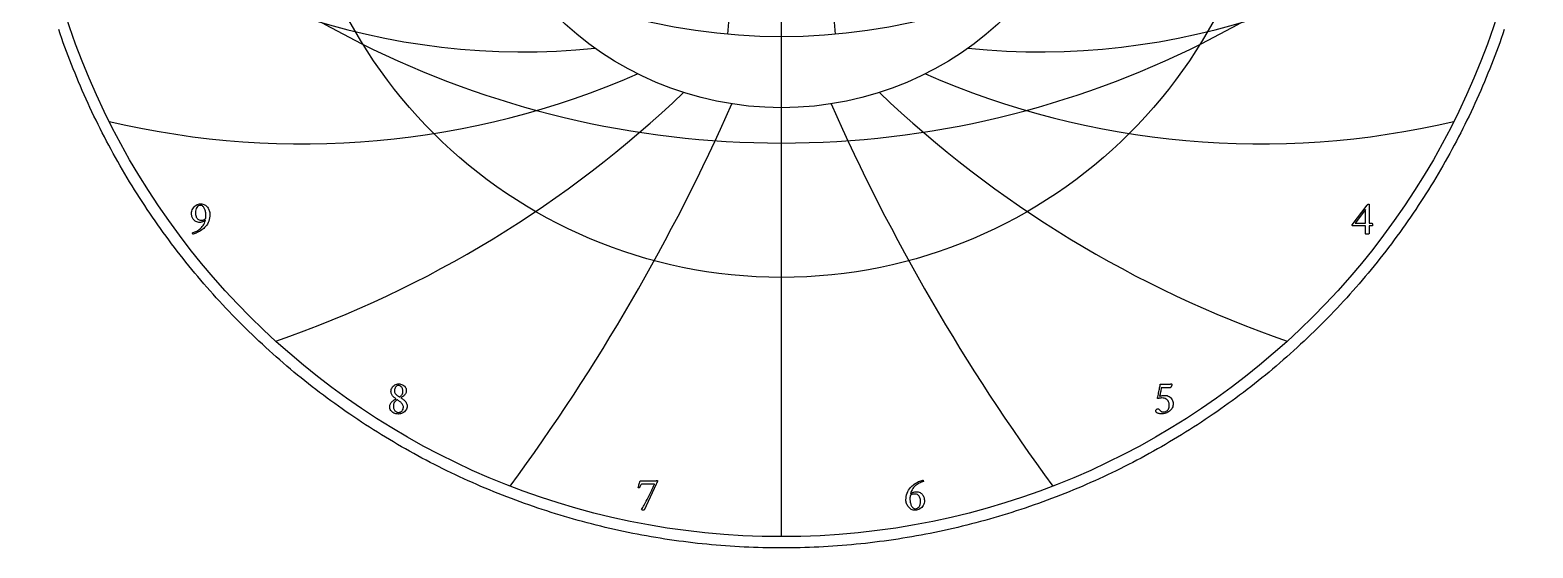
# Model space of a CAD drawing. Header units: millimetres. Extents: x -96 to 96, y -96 to 98.
# Drawn here: x -94.5 to 94.5, y -95.9 to -30.7 of the extents above; entities that cross this region are included whole.
import ezdxf

# ---------------------------------------------------------------- set-up
doc = ezdxf.new("R2010")
doc.units = ezdxf.units.MM
for name, color, linetype in [('CUT_OUTER', 1, 'Continuous'), ('ENGRAVE', 7, 'Continuous'), ('ENGRAVE_FINE', 8, 'Continuous'), ('TEXT', 5, 'Continuous')]:
    doc.layers.add(name, color=color, linetype=linetype)

msp = doc.modelspace()

# ---------------------------------------------------------------- linework, layer by layer
at = {"layer": 'CUT_OUTER'}
msp.add_lwpolyline([(90.8971, -30.6482), (90.7074, -31.2054), (90.5142, -31.7614), (90.3176, -32.3162), (90.1176, -32.8697), (89.9142, -33.4221), (89.7075, -33.9731), (89.4973, -34.5229), (89.2838, -35.0714), (89.0669, -35.6186), (88.8467, -36.1644), (88.6231, -36.7089), (88.3962, -37.252), (88.166, -37.7937), (87.9324, -38.334), (87.6956, -38.8728), (87.4554, -39.4101), (87.2119, -39.946), (86.9652, -40.4804), (86.7152, -41.0132), (86.4619, -41.5445), (86.2053, -42.0743), (85.9456, -42.6024), (85.6825, -43.129), (85.4163, -43.6539), (85.1468, -44.1772), (84.8742, -44.6988), (84.5983, -45.2187), (84.3192, -45.737), (84.037, -46.2535), (83.7516, -46.7682), (83.4631, -47.2813), (83.1714, -47.7925), (82.8766, -48.3019), (82.5787, -48.8095), (82.2776, -49.3153), (81.9735, -49.8192), (81.6662, -50.3213), (81.3559, -50.8214), (81.0426, -51.3196), (80.7262, -51.8159), (80.4067, -52.3103), (80.0842, -52.8027), (79.7587, -53.2931), (79.4302, -53.7815), (79.0987, -54.2678), (78.7643, -54.7521), (78.4268, -55.2344), (78.0864, -55.7146), (77.7431, -56.1927), (77.3969, -56.6686), (77.0477, -57.1425), (76.6956, -57.6141), (76.3407, -58.0836), (75.9828, -58.551), (75.6221, -59.0161), (75.2586, -59.479), (74.8922, -59.9396), (74.523, -60.398), (74.151, -60.8542), (73.7762, -61.308), (73.3987, -61.7595), (73.0183, -62.2087), (72.6353, -62.6556), (72.2494, -63.1001), (71.8609, -63.5422), (71.4697, -63.982), (71.0757, -64.4193), (70.6791, -64.8542), (70.2799, -65.2867), (69.8779, -65.7167), (69.4734, -66.1442), (69.0662, -66.5692), (68.6565, -66.9917), (68.2441, -67.4117), (67.8292, -67.8292), (67.4117, -68.2441), (66.9917, -68.6565), (66.5692, -69.0662), (66.1442, -69.4734), (65.7167, -69.8779), (65.2867, -70.2799), (64.8542, -70.6791), (64.4193, -71.0757), (63.982, -71.4697), (63.5422, -71.8609), (63.1001, -72.2494), (62.6556, -72.6353), (62.2087, -73.0183), (61.7595, -73.3987), (61.308, -73.7762), (60.8542, -74.151), (60.398, -74.523), (59.9396, -74.8922), (59.479, -75.2586), (59.0161, -75.6221), (58.551, -75.9828), (58.0836, -76.3407), (57.6141, -76.6956), (57.1425, -77.0477), (56.6686, -77.3969), (56.1927, -77.7431), (55.7146, -78.0864), (55.2344, -78.4268), (54.7521, -78.7643), (54.2678, -79.0987), (53.7815, -79.4302), (53.2931, -79.7587), (52.8027, -80.0842), (52.3103, -80.4067), (51.8159, -80.7262), (51.3196, -81.0426), (50.8214, -81.3559), (50.3213, -81.6662), (49.8192, -81.9735), (49.3153, -82.2776), (48.8095, -82.5787), (48.3019, -82.8766), (47.7925, -83.1714), (47.2813, -83.4631), (46.7682, -83.7516), (46.2535, -84.037), (45.737, -84.3192), (45.2187, -84.5983), (44.6988, -84.8742), (44.1772, -85.1468), (43.6539, -85.4163), (43.129, -85.6825), (42.6024, -85.9456), (42.0743, -86.2053), (41.5445, -86.4619), (41.0132, -86.7152), (40.4804, -86.9652), (39.946, -87.2119), (39.4101, -87.4554), (38.8728, -87.6956), (38.334, -87.9324), (37.7937, -88.166), (37.252, -88.3962), (36.7089, -88.6231), (36.1644, -88.8467), (35.6186, -89.0669), (35.0714, -89.2838), (34.5229, -89.4973), (33.9731, -89.7075), (33.4221, -89.9142), (32.8697, -90.1176), (32.3162, -90.3176), (31.7614, -90.5142), (31.2054, -90.7074), (30.6482, -90.8971), (30.0899, -91.0835), (29.5305, -91.2664), (28.9699, -91.4459), (28.4083, -91.6219), (27.8456, -91.7945), (27.2818, -91.9636), (26.717, -92.1293), (26.1512, -92.2915), (25.5844, -92.4502), (25.0167, -92.6055), (24.448, -92.7572), (23.8784, -92.9055), (23.3079, -93.0502), (22.7365, -93.1915), (22.1642, -93.3293), (21.5912, -93.4635), (21.0173, -93.5942), (20.4426, -93.7214), (19.8672, -93.8451), (19.291, -93.9652), (18.714, -94.0818), (18.1364, -94.1949), (17.5581, -94.3044), (16.9791, -94.4104), (16.3995, -94.5128), (15.8193, -94.6116), (15.2385, -94.7069), (14.6571, -94.7986), (14.0751, -94.8868), (13.4926, -94.9713), (12.9097, -95.0523), (12.3262, -95.1298), (11.7422, -95.2036), (11.1579, -95.2739), (10.5731, -95.3405), (9.9879, -95.4036), (9.4023, -95.4631), (8.8164, -95.519), (8.2301, -95.5713), (7.6435, -95.62), (7.0567, -95.6651), (6.4696, -95.7066), (5.8822, -95.7445), (5.2946, -95.7788), (4.7068, -95.8095), (4.1189, -95.8365), (3.5307, -95.86), (2.9425, -95.8799), (2.3541, -95.8961), (1.7657, -95.9087), (1.1771, -95.9178), (0.5886, -95.9232), (0, -95.925), (-0.5886, -95.9232), (-1.1771, -95.9178), (-1.7657, -95.9087), (-2.3541, -95.8961), (-2.9425, -95.8799), (-3.5307, -95.86), (-4.1189, -95.8365), (-4.7068, -95.8095), (-5.2946, -95.7788), (-5.8822, -95.7445), (-6.4696, -95.7066), (-7.0567, -95.6651), (-7.6435, -95.62), (-8.2301, -95.5713), (-8.8164, -95.519), (-9.4023, -95.4631), (-9.9879, -95.4036), (-10.5731, -95.3405), (-11.1579, -95.2739), (-11.7422, -95.2036), (-12.3262, -95.1298), (-12.9097, -95.0523), (-13.4926, -94.9713), (-14.0751, -94.8868), (-14.6571, -94.7986), (-15.2385, -94.7069), (-15.8193, -94.6116), (-16.3995, -94.5128), (-16.9791, -94.4104), (-17.5581, -94.3044), (-18.1364, -94.1949), (-18.714, -94.0818), (-19.291, -93.9652), (-19.8672, -93.8451), (-20.4426, -93.7214), (-21.0173, -93.5942), (-21.5912, -93.4635), (-22.1642, -93.3293), (-22.7365, -93.1915), (-23.3079, -93.0502), (-23.8784, -92.9055), (-24.448, -92.7572), (-25.0167, -92.6055), (-25.5844, -92.4502), (-26.1512, -92.2915), (-26.717, -92.1293), (-27.2818, -91.9636), (-27.8456, -91.7945), (-28.4083, -91.6219), (-28.9699, -91.4459), (-29.5305, -91.2664), (-30.0899, -91.0835), (-30.6482, -90.8971), (-31.2054, -90.7074), (-31.7614, -90.5142), (-32.3162, -90.3176), (-32.8697, -90.1176), (-33.4221, -89.9142), (-33.9731, -89.7075), (-34.5229, -89.4973), (-35.0714, -89.2838), (-35.6186, -89.0669), (-36.1644, -88.8467), (-36.7089, -88.6231), (-37.252, -88.3962), (-37.7937, -88.166), (-38.334, -87.9324), (-38.8728, -87.6956), (-39.4101, -87.4554), (-39.946, -87.2119), (-40.4804, -86.9652), (-41.0132, -86.7152), (-41.5445, -86.4619), (-42.0743, -86.2053), (-42.6024, -85.9456), (-43.129, -85.6825), (-43.6539, -85.4163), (-44.1772, -85.1468), (-44.6988, -84.8742), (-45.2187, -84.5983), (-45.737, -84.3192), (-46.2535, -84.037), (-46.7682, -83.7516), (-47.2813, -83.4631), (-47.7925, -83.1714), (-48.3019, -82.8766), (-48.8095, -82.5787), (-49.3153, -82.2776), (-49.8192, -81.9735), (-50.3213, -81.6662), (-50.8214, -81.3559), (-51.3196, -81.0426), (-51.8159, -80.7262), (-52.3103, -80.4067), (-52.8027, -80.0842), (-53.2931, -79.7587), (-53.7815, -79.4302), (-54.2678, -79.0987), (-54.7521, -78.7643), (-55.2344, -78.4268), (-55.7146, -78.0864), (-56.1927, -77.7431), (-56.6686, -77.3969), (-57.1425, -77.0477), (-57.6141, -76.6956), (-58.0836, -76.3407), (-58.551, -75.9828), (-59.0161, -75.6221), (-59.479, -75.2586), (-59.9396, -74.8922), (-60.398, -74.523), (-60.8542, -74.151), (-61.308, -73.7762), (-61.7595, -73.3987), (-62.2087, -73.0183), (-62.6556, -72.6353), (-63.1001, -72.2494), (-63.5422, -71.8609), (-63.982, -71.4697), (-64.4193, -71.0757), (-64.8542, -70.6791), (-65.2867, -70.2799), (-65.7167, -69.8779), (-66.1442, -69.4734), (-66.5692, -69.0662), (-66.9917, -68.6565), (-67.4117, -68.2441), (-67.8292, -67.8292), (-68.2441, -67.4117), (-68.6565, -66.9917), (-69.0662, -66.5692), (-69.4734, -66.1442), (-69.8779, -65.7167), (-70.2799, -65.2867), (-70.6791, -64.8542), (-71.0757, -64.4193), (-71.4697, -63.982), (-71.8609, -63.5422), (-72.2494, -63.1001), (-72.6353, -62.6556), (-73.0183, -62.2087), (-73.3987, -61.7595), (-73.7762, -61.308), (-74.151, -60.8542), (-74.523, -60.398), (-74.8922, -59.9396), (-75.2586, -59.479), (-75.6221, -59.0161), (-75.9828, -58.551), (-76.3407, -58.0836), (-76.6956, -57.6141), (-77.0477, -57.1425), (-77.3969, -56.6686), (-77.7431, -56.1927), (-78.0864, -55.7146), (-78.4268, -55.2344), (-78.7643, -54.7521), (-79.0987, -54.2678), (-79.4302, -53.7815), (-79.7587, -53.2931), (-80.0842, -52.8027), (-80.4067, -52.3103), (-80.7262, -51.8159), (-81.0426, -51.3196), (-81.3559, -50.8214), (-81.6662, -50.3213), (-81.9735, -49.8192), (-82.2776, -49.3153), (-82.5787, -48.8095), (-82.8766, -48.3019), (-83.1714, -47.7925), (-83.4631, -47.2813), (-83.7516, -46.7682), (-84.037, -46.2535), (-84.3192, -45.737), (-84.5983, -45.2187), (-84.8742, -44.6988), (-85.1468, -44.1772), (-85.4163, -43.6539), (-85.6825, -43.129), (-85.9456, -42.6024), (-86.2053, -42.0743), (-86.4619, -41.5445), (-86.7152, -41.0132), (-86.9652, -40.4804), (-87.2119, -39.946), (-87.4554, -39.4101), (-87.6956, -38.8728), (-87.9324, -38.334), (-88.166, -37.7937), (-88.3962, -37.252), (-88.6231, -36.7089), (-88.8467, -36.1644), (-89.0669, -35.6186), (-89.2838, -35.0714), (-89.4973, -34.5229), (-89.7075, -33.9731), (-89.9142, -33.4221), (-90.1176, -32.8697), (-90.3176, -32.3162), (-90.5142, -31.7614), (-90.7074, -31.2054), (-90.8971, -30.6482)], dxfattribs=at)
at = {"layer": 'ENGRAVE'}
for points in [[(0, -94.5), (0, 94.5)], [(0, -94.5), (0, -40.492)]]:
    msp.add_lwpolyline(points, dxfattribs=at)
for radius in [94.5, 61.8587, 40.492]:
    msp.add_circle((0, 0), radius, dxfattribs=at)
for centre, radius, start, end in [((0, 44.943), 76.4616, 171.093987, 8.906013), ((-32.4095, 56.1348), 89.5991, 226.501403, 275.742444), ((32.4095, 56.1348), 89.5991, 264.257556, 313.498597), ((-60.2866, 60.2866), 105.335, 256.684972, 293.615752), ((60.2866, 60.2866), 105.335, 246.384248, 283.315028), ((-109.6883, 63.3286), 140.9558, 289.079715, 313.700235), ((109.6883, 63.3286), 140.9558, 226.299765, 250.920285), ((-243.2722, 65.1846), 259.3394, 323.759297, 336.069558), ((243.2722, 65.1846), 259.3394, 203.930442, 216.240703)]:
    msp.add_arc(centre, radius, start, end, dxfattribs=at)
at = {"layer": 'ENGRAVE_FINE'}
for centre, radius, start, end in [((-596.8474, -85.1412), 606.0548, 5.1048486, 17.0800138), ((-596.8474, -85.1412), 606.0548, 5.1048486, 17.0800138), ((596.8474, -85.1412), 606.0548, 162.9199862, 174.8951514), ((596.8474, -85.1412), 606.0548, 162.9199862, 174.8951514), ((0, 72.7193), 117.6622, 216.596965, 323.403035)]:
    msp.add_arc(centre, radius, start, end, dxfattribs=at)
at = {"layer": 'TEXT'}
for points in [[(-74.0666, -56.2427), (-73.971, -56.2099), (-73.8691, -56.1712), (-73.7609, -56.1265), (-73.6463, -56.0758), (-73.5284, -56.0177), (-73.4101, -55.9506), (-73.2914, -55.8746), (-73.1724, -55.7897), (-73.056, -55.6945), (-72.9451, -55.5877), (-72.8399, -55.4694), (-72.7402, -55.3396), (-72.6495, -55.1967), (-72.5711, -55.0393), (-72.5049, -54.8673), (-72.4511, -54.6809), (-72.5284, -54.7399), (-72.6113, -54.7919), (-72.6998, -54.8368), (-72.7939, -54.8746), (-72.8879, -54.9046), (-72.9764, -54.926), (-73.0593, -54.9389), (-73.1366, -54.9432), (-73.2825, -54.9361), (-73.4161, -54.9148), (-73.5373, -54.8794), (-73.6463, -54.8299), (-73.7439, -54.7694), (-73.8311, -54.701), (-73.9079, -54.6248), (-73.9742, -54.5408), (-74.0308, -54.4517), (-74.0785, -54.3604), (-74.1173, -54.2669), (-74.1471, -54.1712), (-74.1692, -54.0767), (-74.1851, -53.9871), (-74.1946, -53.9024), (-74.1977, -53.8224), (-74.1879, -53.6619), (-74.1583, -53.508), (-74.1089, -53.3608), (-74.0398, -53.2203), (-73.9539, -53.0898), (-73.8542, -52.9722), (-73.7408, -52.8677), (-73.6135, -52.7762), (-73.4757, -52.7019), (-73.3304, -52.6488), (-73.1776, -52.617), (-73.0174, -52.6063), (-72.8894, -52.6136), (-72.7678, -52.6354), (-72.6525, -52.6717), (-72.5435, -52.7226), (-72.4416, -52.7854), (-72.3475, -52.8575), (-72.2613, -52.9389), (-72.1828, -53.0296), (-72.1128, -53.1278), (-72.0517, -53.2315), (-71.9995, -53.3409), (-71.9563, -53.4558), (-71.9224, -53.5734), (-71.8982, -53.6905), (-71.8836, -53.8073), (-71.8788, -53.9238), (-71.8876, -54.1443), (-71.9138, -54.359), (-71.9576, -54.5676), (-72.0189, -54.7703), (-72.0977, -54.9637), (-72.194, -55.1444), (-72.3078, -55.3124), (-72.4392, -55.4678), (-72.545, -55.5788), (-72.6597, -55.6853), (-72.7834, -55.7874), (-72.9161, -55.885), (-73.0537, -55.9769), (-73.1925, -56.0616), (-73.3324, -56.1393), (-73.4735, -56.2099), (-73.6126, -56.2727), (-73.7469, -56.3269), (-73.8764, -56.3726), (-74.001, -56.4096), (-74.02, -56.4052), (-74.0353, -56.3918), (-74.0469, -56.3694), (-74.0547, -56.3381), (-74.0599, -56.3053), (-74.0636, -56.2785), (-74.0659, -56.2576), (-74.0666, -56.2427)], [(-72.4034, -54.4245), (-72.3978, -54.3765), (-72.393, -54.3277), (-72.3889, -54.2781), (-72.3855, -54.2278), (-72.3829, -54.1771), (-72.381, -54.1265), (-72.3799, -54.0758), (-72.3796, -54.0251), (-72.3822, -53.9256), (-72.39, -53.8239), (-72.403, -53.72), (-72.4213, -53.6138), (-72.4448, -53.5084), (-72.4734, -53.4066), (-72.5073, -53.3086), (-72.5465, -53.2144), (-72.5912, -53.1263), (-72.6419, -53.0467), (-72.6985, -52.9757), (-72.7611, -52.9133), (-72.8293, -52.8625), (-72.9027, -52.8262), (-72.9813, -52.8044), (-73.0651, -52.7971), (-73.1964, -52.8135), (-73.3162, -52.8627), (-73.4245, -52.9446), (-73.5211, -53.0594), (-73.6007, -53.1987), (-73.6575, -53.3545), (-73.6916, -53.5266), (-73.703, -53.7151), (-73.6985, -53.8357), (-73.6851, -53.9528), (-73.6627, -54.0667), (-73.6314, -54.1771), (-73.5901, -54.2805), (-73.5375, -54.3731), (-73.4738, -54.4549), (-73.3989, -54.5259), (-73.3121, -54.5832), (-73.2126, -54.6242), (-73.1005, -54.6488), (-72.9757, -54.657), (-72.9114, -54.6546), (-72.8438, -54.6473), (-72.7728, -54.6352), (-72.6985, -54.6183), (-72.623, -54.5916), (-72.5487, -54.5505), (-72.4755, -54.4948), (-72.4034, -54.4245)], [(73.8162, -52.6242), (73.8384, -52.6265), (73.8572, -52.6332), (73.8727, -52.6443), (73.8848, -52.66), (73.8939, -52.6779), (73.9004, -52.6958), (73.9043, -52.7136), (73.9056, -52.7315), (73.9056, -55.0266), (74.2514, -55.0266), (74.2659, -55.0311), (74.2797, -55.0445), (74.2928, -55.0669), (74.3051, -55.0982), (74.3155, -55.1354), (74.3229, -55.1757), (74.3274, -55.2189), (74.3289, -55.2651), (74.3278, -55.2956), (74.3244, -55.3217), (74.3188, -55.3433), (74.311, -55.3605), (73.9056, -55.3605), (73.9056, -56.3798), (73.9032, -56.3808), (73.896, -56.3836), (73.8838, -56.3882), (73.8669, -56.3947), (73.8391, -56.4013), (73.7946, -56.4059), (73.7333, -56.4087), (73.6553, -56.4096), (73.564, -56.4067), (73.4988, -56.3977), (73.4597, -56.3828), (73.4466, -56.3619), (73.4466, -55.3605), (71.8073, -55.3605), (71.7933, -55.3506), (71.7812, -55.3388), (71.7709, -55.3252), (71.7626, -55.3098), (71.756, -55.2939), (71.7514, -55.2792), (71.7486, -55.2656), (71.7477, -55.2531), (73.6433, -52.7733), (73.6597, -52.7541), (73.6791, -52.7323), (73.7015, -52.7079), (73.7268, -52.6809), (73.7525, -52.6561), (73.776, -52.6384), (73.7972, -52.6278), (73.8162, -52.6242)], [(73.4466, -53.3217), (72.1411, -55.0266), (73.4466, -55.0266)], [(-48.1441, -75.2659), (-48.0158, -75.2722), (-47.893, -75.2912), (-47.7758, -75.3229), (-47.6642, -75.3672), (-47.5608, -75.4235), (-47.4682, -75.4909), (-47.3865, -75.5695), (-47.3155, -75.6593), (-47.2581, -75.7599), (-47.2171, -75.8709), (-47.1925, -75.9924), (-47.1843, -76.1243), (-47.191, -76.2338), (-47.2112, -76.3359), (-47.2447, -76.4305), (-47.2916, -76.5177), (-47.3481, -76.5982), (-47.4101, -76.6727), (-47.4777, -76.7413), (-47.551, -76.8039), (-47.626, -76.8613), (-47.6992, -76.9142), (-47.7706, -76.9626), (-47.8401, -77.0066), (-47.8557, -77.0133), (-47.8609, -77.0215), (-47.8557, -77.0311), (-47.8401, -77.0423), (-47.7509, -77.0937), (-47.662, -77.1526), (-47.5735, -77.2189), (-47.4854, -77.2927), (-47.4012, -77.3724), (-47.3244, -77.4566), (-47.2551, -77.5453), (-47.1933, -77.6385), (-47.1424, -77.735), (-47.1061, -77.8337), (-47.0843, -77.9347), (-47.077, -78.0379), (-47.0867, -78.1802), (-47.1158, -78.3151), (-47.1642, -78.4425), (-47.232, -78.5625), (-47.3157, -78.6726), (-47.4116, -78.7704), (-47.5199, -78.8559), (-47.6404, -78.9291), (-47.7695, -78.9878), (-47.9034, -79.0297), (-48.0422, -79.0548), (-48.1858, -79.0632), (-48.3395, -79.0558), (-48.4846, -79.0334), (-48.6212, -78.9961), (-48.7492, -78.944), (-48.866, -78.8784), (-48.969, -78.8009), (-49.0582, -78.7115), (-49.1337, -78.6101), (-49.1937, -78.4987), (-49.2365, -78.3791), (-49.2622, -78.2514), (-49.2708, -78.1154), (-49.2656, -78.0222), (-49.2499, -77.9335), (-49.2238, -77.8493), (-49.1873, -77.7696), (-49.143, -77.6943), (-49.0934, -77.6236), (-49.0387, -77.5572), (-48.9787, -77.4954), (-48.9159, -77.438), (-48.8528, -77.3851), (-48.7892, -77.3367), (-48.7253, -77.2927), (-48.664, -77.2528), (-48.6083, -77.2167), (-48.5582, -77.1843), (-48.5137, -77.1556), (-48.5048, -77.147), (-48.5018, -77.1392), (-48.5048, -77.1321), (-48.5137, -77.1258), (-48.5746, -77.0861), (-48.6382, -77.0386), (-48.7043, -76.9833), (-48.773, -76.9201), (-48.8405, -76.8503), (-48.9027, -76.7748), (-48.9597, -76.6938), (-49.0115, -76.6072), (-49.0545, -76.5155), (-49.0852, -76.4194), (-49.1037, -76.3188), (-49.1098, -76.2137), (-49.1015, -76.0908), (-49.0763, -75.9723), (-49.0344, -75.8583), (-48.9757, -75.7487), (-48.9032, -75.6465), (-48.82, -75.5542), (-48.7259, -75.4721), (-48.621, -75.4), (-48.5085, -75.3413), (-48.3915, -75.2994), (-48.27, -75.2742), (-48.1441, -75.2659)], [(-48.1739, -75.4685), (-48.2743, -75.4805), (-48.3669, -75.5162), (-48.4517, -75.5758), (-48.5286, -75.6593), (-48.5925, -75.7592), (-48.6382, -75.868), (-48.6655, -75.9857), (-48.6747, -76.1124), (-48.6681, -76.2184), (-48.6486, -76.3158), (-48.616, -76.4047), (-48.5703, -76.4849), (-48.5158, -76.5574), (-48.4563, -76.6228), (-48.3921, -76.6811), (-48.3229, -76.7323), (-48.2536, -76.7782), (-48.1888, -76.8203), (-48.1285, -76.8586), (-48.0726, -76.8933), (-48.0659, -76.8959), (-48.0577, -76.8978), (-48.048, -76.8989), (-48.0368, -76.8993), (-48.0342, -76.8993), (-48.0323, -76.8993), (-48.0312, -76.8993), (-48.0308, -76.8993), (-48.0223, -76.8989), (-48.0145, -76.8978), (-48.0074, -76.8959), (-48.001, -76.8933), (-47.9161, -76.83), (-47.8401, -76.7592), (-47.773, -76.6809), (-47.7149, -76.5952), (-47.668, -76.5021), (-47.6344, -76.4015), (-47.6143, -76.2934), (-47.6076, -76.1779), (-47.6119, -76.0922), (-47.6247, -76.008), (-47.6462, -75.9253), (-47.6761, -75.8441), (-47.714, -75.767), (-47.7589, -75.6966), (-47.8108, -75.6329), (-47.8699, -75.5758), (-47.9358, -75.5289), (-48.0085, -75.4954), (-48.0878, -75.4753), (-48.1739, -75.4685)], [(48.1739, -76.7085), (48.3403, -76.7182), (48.4936, -76.7472), (48.6339, -76.7957), (48.7611, -76.8635), (48.8749, -76.946), (48.975, -77.0386), (49.0612, -77.1412), (49.1337, -77.254), (49.1911, -77.3726), (49.232, -77.4931), (49.2566, -77.6155), (49.2648, -77.7398), (49.2568, -77.8853), (49.2328, -78.0237), (49.1927, -78.155), (49.1367, -78.2793), (49.0674, -78.3955), (48.9876, -78.5028), (48.8975, -78.6012), (48.7969, -78.6906), (48.6879, -78.7705), (48.5726, -78.8404), (48.4509, -78.9002), (48.3229, -78.9499), (48.1911, -78.9891), (48.0577, -79.017), (47.9228, -79.0338), (47.7864, -79.0394), (47.7263, -79.0373), (47.659, -79.0312), (47.5847, -79.0209), (47.5033, -79.0066), (47.4204, -78.9878), (47.3416, -78.9641), (47.2669, -78.9356), (47.1963, -78.9022), (47.1829, -78.8903), (47.1665, -78.8724), (47.1471, -78.8486), (47.1247, -78.8188), (47.1039, -78.7856), (47.089, -78.7517), (47.08, -78.7171), (47.077, -78.6817), (47.0817, -78.6221), (47.0957, -78.5684), (47.119, -78.5207), (47.1516, -78.479), (47.1901, -78.4451), (47.2313, -78.4209), (47.2751, -78.4063), (47.3215, -78.4015), (47.3779, -78.4073), (47.428, -78.4246), (47.4718, -78.4535), (47.5092, -78.4939), (47.5437, -78.5388), (47.5785, -78.5811), (47.6137, -78.6208), (47.6493, -78.6578), (47.6931, -78.6964), (47.741, -78.7286), (47.793, -78.7545), (47.849, -78.7741), (47.907, -78.7884), (47.9645, -78.7987), (48.0217, -78.8048), (48.0785, -78.8069), (48.1562, -78.8015), (48.2343, -78.7853), (48.3127, -78.7582), (48.3915, -78.7204), (48.4673, -78.6701), (48.5368, -78.6057), (48.6, -78.5271), (48.6568, -78.4343), (48.7037, -78.3261), (48.7373, -78.2011), (48.7574, -78.0593), (48.7641, -77.9008), (48.7583, -77.8074), (48.741, -77.7122), (48.7121, -77.6152), (48.6717, -77.5162), (48.6186, -77.4201), (48.5517, -77.3314), (48.471, -77.2502), (48.3766, -77.1765), (48.2667, -77.1152), (48.1396, -77.0714), (47.9954, -77.0451), (47.8341, -77.0364), (47.7823, -77.038), (47.7223, -77.0431), (47.6542, -77.0515), (47.5778, -77.0632), (47.5029, -77.0772), (47.4392, -77.0923), (47.3867, -77.1085), (47.3453, -77.1258), (47.3365, -77.1241), (47.3282, -77.1191), (47.3201, -77.1107), (47.3125, -77.099), (47.306, -77.0854), (47.3013, -77.0714), (47.2985, -77.057), (47.2976, -77.0423), (47.3304, -76.8784), (47.3632, -76.7145), (47.396, -76.5505), (47.4288, -76.3866), (47.461, -76.2254), (47.4921, -76.0699), (47.5221, -75.9199), (47.551, -75.7756), (47.5776, -75.6405), (47.6009, -75.5185), (47.6208, -75.4095), (47.6374, -75.3136), (48.4958, -75.3136), (48.5558, -75.3128), (48.6165, -75.3106), (48.678, -75.3068), (48.7402, -75.3016), (48.8002, -75.2955), (48.855, -75.289), (48.9045, -75.2821), (48.9489, -75.2748), (48.9854, -75.2683), (49.0115, -75.2636), (49.0271, -75.2608), (49.0323, -75.2599), (49.0467, -75.2685), (49.0599, -75.2763), (49.072, -75.2834), (49.083, -75.2897), (49.0921, -75.2964), (49.0987, -75.3046), (49.1026, -75.3143), (49.1039, -75.3255), (49.1026, -75.338), (49.0987, -75.3575), (49.0921, -75.3842), (49.083, -75.4179), (49.0715, -75.4561), (49.0577, -75.4961), (49.0417, -75.538), (49.0234, -75.5818), (49.0031, -75.625), (48.9809, -75.6653), (48.9569, -75.7025), (48.931, -75.7368), (48.8684, -75.7428), (48.7999, -75.7487), (48.7253, -75.7547), (48.6449, -75.7606), (48.5577, -75.7659), (48.463, -75.7696), (48.361, -75.7718), (48.2514, -75.7726), (47.7626, -75.7726), (47.7359, -75.9043), (47.7097, -76.0371), (47.6838, -76.171), (47.6583, -76.3061), (47.6327, -76.44), (47.6068, -76.5706), (47.5806, -76.6979), (47.5539, -76.8218), (47.6182, -76.7988), (47.6918, -76.7778), (47.7747, -76.7586), (47.8669, -76.7413), (47.9588, -76.7269), (48.0405, -76.7167), (48.1123, -76.7105), (48.1739, -76.7085)], [(-48.1739, -78.8546), (-48.0381, -78.8434), (-47.9168, -78.8098), (-47.8101, -78.754), (-47.7179, -78.6757), (-47.6435, -78.5792), (-47.5905, -78.4686), (-47.5586, -78.3438), (-47.548, -78.2048), (-47.5543, -78.1167), (-47.5733, -78.0312), (-47.605, -77.9483), (-47.6493, -77.868), (-47.7022, -77.7912), (-47.7596, -77.7189), (-47.8215, -77.6511), (-47.8878, -77.5878), (-47.9552, -77.5295), (-48.0204, -77.4768), (-48.0834, -77.4296), (-48.1441, -77.3881), (-48.1981, -77.3531), (-48.241, -77.3255), (-48.2726, -77.3054), (-48.2931, -77.2927), (-48.3043, -77.2875), (-48.314, -77.2838), (-48.3222, -77.2815), (-48.3289, -77.2808), (-48.3371, -77.2812), (-48.3438, -77.2823), (-48.349, -77.2841), (-48.3528, -77.2867), (-48.464, -77.3639), (-48.5592, -77.4462), (-48.6383, -77.5338), (-48.7015, -77.6265), (-48.7497, -77.7275), (-48.7842, -77.8396), (-48.8049, -77.963), (-48.8118, -78.0975), (-48.8058, -78.2124), (-48.7879, -78.3188), (-48.7581, -78.4166), (-48.7164, -78.5058), (-48.6655, -78.5857), (-48.6083, -78.6556), (-48.5448, -78.7154), (-48.475, -78.7651), (-48.4014, -78.8043), (-48.3267, -78.8322), (-48.2509, -78.849), (-48.1739, -78.8546)], [(-16.0265, -87.4612), (-15.9687, -87.4606), (-15.9088, -87.4589), (-15.8465, -87.4561), (-15.7821, -87.4522), (-15.7232, -87.4483), (-15.6778, -87.4455), (-15.6457, -87.4439), (-15.6271, -87.4433), (-15.6114, -87.4466), (-15.6003, -87.4567), (-15.5935, -87.4735), (-15.5913, -87.4969), (-15.5947, -87.5295), (-15.6047, -87.5677), (-15.6215, -87.6115), (-15.645, -87.6609), (-15.6722, -87.714), (-15.7001, -87.7689), (-15.7288, -87.8257), (-15.7582, -87.8844), (-17.2903, -91.1572), (-17.3007, -91.165), (-17.3141, -91.1706), (-17.3305, -91.1739), (-17.3499, -91.1751), (-17.3845, -91.173), (-17.4229, -91.1669), (-17.465, -91.1566), (-17.5108, -91.1423), (-17.5526, -91.1253), (-17.5824, -91.1073), (-17.6003, -91.0881), (-17.6062, -91.0678), (-17.5299, -90.9485), (-17.4497, -90.8174), (-17.3659, -90.6743), (-17.2784, -90.5193), (-17.1884, -90.3561), (-17.0973, -90.1885), (-17.0051, -90.0163), (-16.9117, -89.8397), (-16.819, -89.6616), (-16.7284, -89.485), (-16.6401, -89.3099), (-16.5541, -89.1363), (-16.4713, -88.9673), (-16.3931, -88.8062), (-16.3193, -88.6529), (-16.25, -88.5074), (-16.1863, -88.3729), (-16.1293, -88.2525), (-16.079, -88.1464), (-16.0354, -88.0543), (-16.0002, -87.98), (-15.9751, -87.9269), (-15.96, -87.895), (-15.955, -87.8844), (-17.4334, -87.8844), (-17.5146, -87.8911), (-17.5854, -87.9113), (-17.6457, -87.9448), (-17.6956, -87.9917), (-17.7389, -88.0532), (-17.7791, -88.1303), (-17.8164, -88.2231), (-17.8506, -88.3315), (-17.8573, -88.3472), (-17.8715, -88.3584), (-17.8931, -88.3651), (-17.9222, -88.3673), (-17.9324, -88.3666), (-17.9453, -88.3643), (-17.9607, -88.3606), (-17.9788, -88.3554), (-17.9969, -88.3494), (-18.0123, -88.3435), (-18.0252, -88.3375), (-18.0354, -88.3315), (-17.9973, -88.2117), (-17.9602, -88.0908), (-17.9242, -87.9688), (-17.8894, -87.8457), (-17.8575, -87.7289), (-17.8305, -87.6259), (-17.8084, -87.5366), (-17.791, -87.4612)], [(16.9088, -88.8442), (17.0546, -88.8513), (17.1882, -88.8725), (17.3095, -88.9079), (17.4184, -88.9575), (17.5161, -89.018), (17.6032, -89.0864), (17.68, -89.1626), (17.7463, -89.2466), (17.8031, -89.3356), (17.8514, -89.4269), (17.8911, -89.5204), (17.9222, -89.6162), (17.9457, -89.7106), (17.9624, -89.8002), (17.9725, -89.885), (17.9758, -89.9649), (17.966, -90.1231), (17.9363, -90.2757), (17.887, -90.4226), (17.8179, -90.564), (17.7322, -90.6959), (17.6331, -90.8144), (17.5205, -90.9195), (17.3946, -91.0111), (17.2577, -91.0855), (17.1122, -91.1386), (16.9581, -91.1704), (16.7955, -91.181), (16.6675, -91.1738), (16.5459, -91.152), (16.4306, -91.1156), (16.3216, -91.0648), (16.2197, -91.002), (16.1256, -90.9299), (16.0393, -90.8485), (15.9609, -90.7578), (15.8907, -90.6596), (15.829, -90.5558), (15.7759, -90.4465), (15.7314, -90.3315), (15.6962, -90.214), (15.671, -90.0968), (15.656, -89.98), (15.6509, -89.8636), (15.6599, -89.643), (15.6867, -89.4284), (15.7314, -89.2198), (15.794, -89.0171), (15.8737, -88.8237), (15.9699, -88.643), (16.0824, -88.475), (16.2113, -88.3196), (16.3195, -88.2086), (16.4356, -88.102), (16.5595, -87.9999), (16.6912, -87.9023), (16.8275, -87.8103), (16.9654, -87.725), (17.1047, -87.6464), (17.2456, -87.5744), (17.3847, -87.5107), (17.519, -87.4567), (17.6485, -87.4124), (17.7731, -87.3777), (17.7921, -87.382), (17.8074, -87.3949), (17.819, -87.4163), (17.8268, -87.4463), (17.832, -87.4781), (17.8357, -87.5051), (17.838, -87.5273), (17.8387, -87.5446), (17.7432, -87.5774), (17.6413, -87.6162), (17.533, -87.6609), (17.4184, -87.7116), (17.3005, -87.7697), (17.1822, -87.8367), (17.0636, -87.9127), (16.9445, -87.9977), (16.8283, -88.0929), (16.718, -88.1996), (16.6137, -88.3179), (16.5153, -88.4478), (16.4255, -88.5907), (16.3469, -88.7481), (16.2795, -88.92), (16.2232, -89.1065), (16.3029, -89.0474), (16.3871, -88.9955), (16.4758, -88.9506), (16.569, -88.9128), (16.6617, -88.8828), (16.7493, -88.8613), (16.8316, -88.8485), (16.9088, -88.8442)], [(16.1755, -89.3628), (16.1699, -89.4109), (16.1651, -89.4597), (16.161, -89.5093), (16.1576, -89.5596), (16.155, -89.6102), (16.1532, -89.6609), (16.152, -89.7116), (16.1517, -89.7622), (16.1543, -89.8617), (16.1621, -89.9634), (16.1751, -90.0674), (16.1934, -90.1736), (16.2171, -90.279), (16.2463, -90.3807), (16.2811, -90.4787), (16.3216, -90.573), (16.3676, -90.6611), (16.4192, -90.7406), (16.4764, -90.8116), (16.5392, -90.874), (16.6073, -90.9249), (16.6807, -90.9612), (16.7594, -90.983), (16.8432, -90.9903), (16.9769, -90.9739), (17.098, -90.9247), (17.2065, -90.8427), (17.3022, -90.728), (17.3804, -90.5886), (17.4363, -90.4329), (17.4699, -90.2608), (17.481, -90.0722), (17.4764, -89.9493), (17.4624, -89.8308), (17.4391, -89.7168), (17.4065, -89.6072), (17.3639, -89.5052), (17.3104, -89.4135), (17.2461, -89.3323), (17.1711, -89.2615), (17.0842, -89.2041), (16.9848, -89.1631), (16.8726, -89.1385), (16.7478, -89.1303), (16.6835, -89.1328), (16.6159, -89.14), (16.5449, -89.1521), (16.4706, -89.1691), (16.3952, -89.1957), (16.3208, -89.2369), (16.2476, -89.2926), (16.1755, -89.3628)]]:
    msp.add_lwpolyline(points, close=True, dxfattribs=at)

doc.saveas('drawing.dxf')
